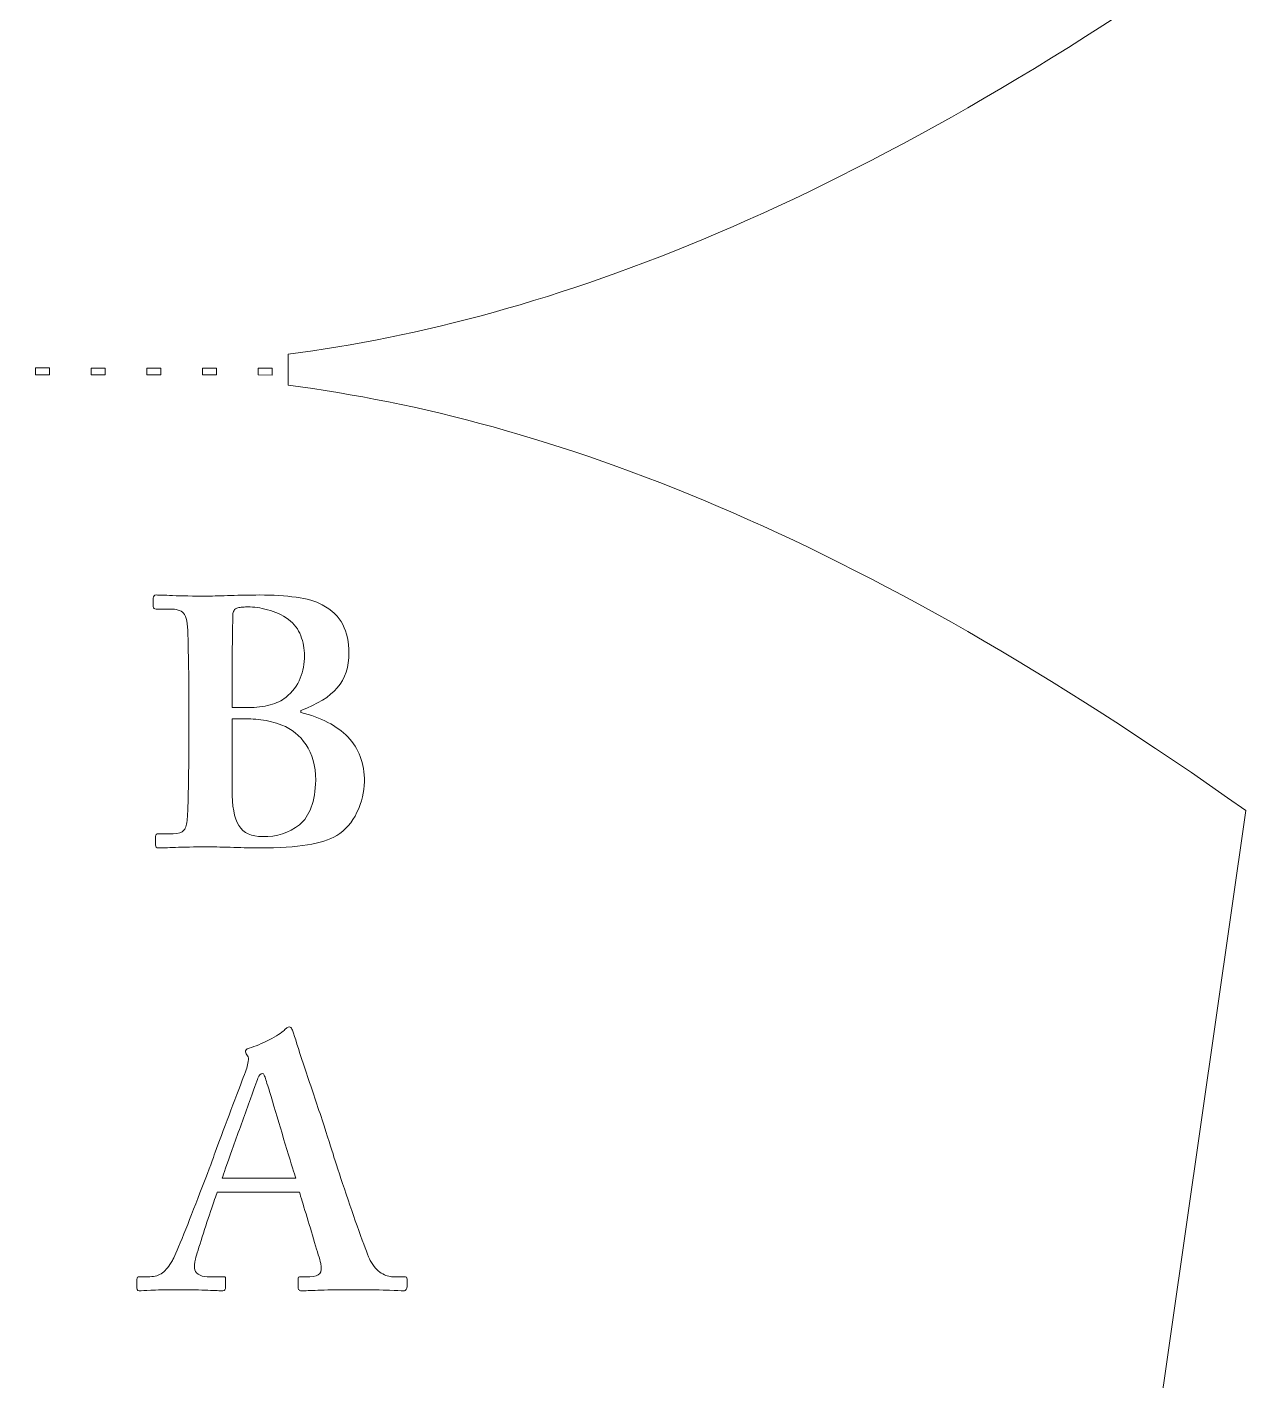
# Model space of a CAD drawing. Header units: centimetres. Extents: x -26.8 to 26.4, y -13.7 to 13.8.
# Drawn here: x 19.219 to 22.861, y -2.828 to 1.216 of the extents above; entities that cross this region are included whole.
import ezdxf

# ---------------------------------------------------------------- set-up
doc = ezdxf.new("R2010")
doc.units = ezdxf.units.CM
doc.header["$MEASUREMENT"] = 0
doc.layers.add('Layer 1', color=7, linetype='Continuous')

msp = doc.modelspace()

# ---------------------------------------------------------------- linework, layer by layer
at = {"layer": 'Layer 1', "color": 143, "lineweight": 20}
for points, knots in [([(15.42758, 13.68892), (15.42758, 13.68892), (15.29529, 13.29618), (15.29529, 13.29618), (15.29529, 13.29618), (15.40948, 13.09513), (15.47388, 12.87178), (15.47388, 12.63555), (15.47388, 12.63555), (15.47388, 11.76615), (14.61106, 11.06128), (13.54821, 11.06128), (13.54821, 11.06128), (13.31576, 11.06128), (13.09304, 11.09454), (12.88675, 11.15636), (12.88675, 11.15636), (12.14917, 9.17911), (13.12709, 7.3144), (13.51183, 5.27103), (13.51183, 5.27103), (13.51183, 5.27103), (13.6929, 4.13415), (13.6929, 4.13415), (13.6929, 4.13415), (13.6929, 4.13415), (12.23356, 4.31688), (12.23356, 4.31688), (12.23356, 4.31688), (12.23356, 4.31688), (11.8309, 1.50982), (11.8309, 1.50982), (11.8309, 1.50982), (13.01569, 0.66949), (13.93187, 0.33261), (14.72065, 0.23486), (14.72065, 0.23486), (14.72065, 0.23486), (14.72065, 0.15052), (14.72065, 0.15052), (14.72065, 0.15052), (13.93188, 0.05277), (13.01569, -0.28411), (11.8309, -1.12444), (11.8309, -1.12444), (11.8309, -1.12444), (12.23356, -3.93068), (12.23356, -3.93068), (12.23356, -3.93068), (12.23356, -3.93068), (13.6929, -3.74878), (13.6929, -3.74878), (13.6929, -3.74878), (13.6929, -3.74878), (13.51183, -4.88483), (13.51183, -4.88483), (13.51183, -4.88483), (13.1271, -6.9282), (12.14917, -8.79373), (12.88675, -10.77098), (12.88675, -10.77098), (13.09304, -10.70915), (13.31576, -10.67507), (13.54821, -10.67507), (13.54821, -10.67507), (14.61106, -10.67508), (15.47388, -11.38077), (15.47388, -12.25017), (15.47388, -12.25017), (15.47388, -12.4864), (15.40947, -12.70975), (15.29529, -12.9108), (15.29529, -12.9108), (15.29529, -12.9108), (15.42758, -13.30354), (15.42758, -13.30354), (15.42758, -13.30354), (15.42758, -13.30354), (16.24944, -13.30354), (16.24944, -13.30354), (16.24944, -13.30354), (16.24944, -13.30354), (18.44217, -13.30354), (18.44217, -13.30354), (18.44217, -13.30354), (18.44217, -13.30354), (19.26403, -13.30354), (19.26403, -13.30354), (19.26403, -13.30354), (19.26403, -13.30354), (19.39715, -12.9108), (19.39715, -12.9108), (19.39715, -12.9108), (19.28297, -12.70975), (19.21856, -12.4864), (19.21856, -12.25017), (19.21856, -12.25017), (19.21856, -11.38077), (20.08056, -10.67508), (21.1434, -10.67507), (21.1434, -10.67507), (21.37585, -10.67507), (21.59857, -10.70915), (21.80486, -10.77098), (21.80486, -10.77098), (22.73857, -9.59058), (21.40258, -6.85652), (21.17978, -4.88483), (21.17978, -4.88483), (21.17978, -4.88483), (20.99871, -3.74878), (20.99871, -3.74878), (20.99871, -3.74878), (20.99871, -3.74878), (22.45805, -3.93068), (22.45805, -3.93068), (22.45805, -3.93068), (22.45805, -3.93068), (22.86072, -1.12444), (22.86072, -1.12444), (22.86072, -1.12444), (21.68967, -0.29386), (20.78164, 0.04427), (19.99908, 0.14639), (19.99908, 0.14639), (19.99908, 0.14639), (19.99908, 0.23899), (19.99908, 0.23899), (19.99908, 0.23899), (20.78164, 0.34111), (21.68967, 0.67923), (22.86072, 1.50982), (22.86072, 1.50982), (22.86072, 1.50982), (22.45805, 4.31688), (22.45805, 4.31688), (22.45805, 4.31688), (22.45805, 4.31688), (20.99871, 4.13415), (20.99871, 4.13415), (20.99871, 4.13415), (20.99871, 4.13415), (21.17978, 5.27103), (21.17978, 5.27103), (21.17978, 5.27103), (21.40258, 7.24272), (22.73857, 9.97595), (21.80486, 11.15636), (21.80486, 11.15636), (21.59857, 11.09453), (21.37585, 11.06128), (21.1434, 11.06128), (21.1434, 11.06128), (20.08055, 11.06128), (19.21856, 11.76615), (19.21856, 12.63555), (19.21856, 12.63555), (19.21856, 12.87178), (19.28297, 13.09513), (19.39715, 13.29618), (19.39715, 13.29618), (19.39715, 13.29618), (19.26403, 13.68892), (19.26403, 13.68892), (19.26403, 13.68892), (19.26403, 13.68892), (18.44217, 13.68892), (18.44217, 13.68892), (18.44217, 13.68892), (18.44217, 13.68892), (16.24944, 13.68892), (16.24944, 13.68892), (16.24944, 13.68892), (16.24944, 13.68892), (15.42758, 13.68892), (15.42758, 13.68892)], [0, 0, 0, 0, 0.0222222, 0.0222222, 0.0222222, 0.0222222, 0.0444444, 0.0444444, 0.0444444, 0.0444444, 0.0666667, 0.0666667, 0.0666667, 0.0666667, 0.0888889, 0.0888889, 0.0888889, 0.0888889, 0.1111111, 0.1111111, 0.1111111, 0.1111111, 0.1333333, 0.1333333, 0.1333333, 0.1333333, 0.1555556, 0.1555556, 0.1555556, 0.1555556, 0.1777778, 0.1777778, 0.1777778, 0.1777778, 0.2, 0.2, 0.2, 0.2, 0.2222222, 0.2222222, 0.2222222, 0.2222222, 0.2444444, 0.2444444, 0.2444444, 0.2444444, 0.2666667, 0.2666667, 0.2666667, 0.2666667, 0.2888889, 0.2888889, 0.2888889, 0.2888889, 0.3111111, 0.3111111, 0.3111111, 0.3111111, 0.3333333, 0.3333333, 0.3333333, 0.3333333, 0.3555556, 0.3555556, 0.3555556, 0.3555556, 0.3777778, 0.3777778, 0.3777778, 0.3777778, 0.4, 0.4, 0.4, 0.4, 0.4222222, 0.4222222, 0.4222222, 0.4222222, 0.4444444, 0.4444444, 0.4444444, 0.4444444, 0.4666667, 0.4666667, 0.4666667, 0.4666667, 0.4888889, 0.4888889, 0.4888889, 0.4888889, 0.5111111, 0.5111111, 0.5111111, 0.5111111, 0.5333333, 0.5333333, 0.5333333, 0.5333333, 0.5555556, 0.5555556, 0.5555556, 0.5555556, 0.5777778, 0.5777778, 0.5777778, 0.5777778, 0.6, 0.6, 0.6, 0.6, 0.6222222, 0.6222222, 0.6222222, 0.6222222, 0.6444444, 0.6444444, 0.6444444, 0.6444444, 0.6666667, 0.6666667, 0.6666667, 0.6666667, 0.6888889, 0.6888889, 0.6888889, 0.6888889, 0.7111111, 0.7111111, 0.7111111, 0.7111111, 0.7333333, 0.7333333, 0.7333333, 0.7333333, 0.7555556, 0.7555556, 0.7555556, 0.7555556, 0.7777778, 0.7777778, 0.7777778, 0.7777778, 0.8, 0.8, 0.8, 0.8, 0.8222222, 0.8222222, 0.8222222, 0.8222222, 0.8444444, 0.8444444, 0.8444444, 0.8444444, 0.8666667, 0.8666667, 0.8666667, 0.8666667, 0.8888889, 0.8888889, 0.8888889, 0.8888889, 0.9111111, 0.9111111, 0.9111111, 0.9111111, 0.9333333, 0.9333333, 0.9333333, 0.9333333, 0.9555556, 0.9555556, 0.9555556, 0.9555556, 1, 1, 1, 1]), ([(19.24502, 0.19849), (19.24502, 0.19849), (19.28636, 0.19849), (19.28636, 0.19849), (19.28636, 0.19849), (19.28636, 0.19849), (19.28636, 0.17782), (19.28636, 0.17782), (19.28636, 0.17782), (19.28636, 0.17782), (19.24502, 0.17782), (19.24502, 0.17782), (19.24502, 0.17782), (19.24502, 0.17782), (19.24502, 0.19849), (19.24502, 0.19849)], [0, 0, 0, 0, 0.2, 0.2, 0.2, 0.2, 0.4, 0.4, 0.4, 0.4, 0.6, 0.6, 0.6, 0.6, 1, 1, 1, 1]), ([(19.41121, 0.19766), (19.41121, 0.19766), (19.45255, 0.19766), (19.45255, 0.19766), (19.45255, 0.19766), (19.45255, 0.19766), (19.45255, 0.17699), (19.45255, 0.17699), (19.45255, 0.17699), (19.45255, 0.17699), (19.41121, 0.17699), (19.41121, 0.17699), (19.41121, 0.17699), (19.41121, 0.17699), (19.41121, 0.19766), (19.41121, 0.19766)], [0, 0, 0, 0, 0.2, 0.2, 0.2, 0.2, 0.4, 0.4, 0.4, 0.4, 0.6, 0.6, 0.6, 0.6, 1, 1, 1, 1]), ([(19.5774, 0.19766), (19.5774, 0.19766), (19.61874, 0.19766), (19.61874, 0.19766), (19.61874, 0.19766), (19.61874, 0.19766), (19.61874, 0.17699), (19.61874, 0.17699), (19.61874, 0.17699), (19.61874, 0.17699), (19.5774, 0.17699), (19.5774, 0.17699), (19.5774, 0.17699), (19.5774, 0.17699), (19.5774, 0.19766), (19.5774, 0.19766)], [0, 0, 0, 0, 0.2, 0.2, 0.2, 0.2, 0.4, 0.4, 0.4, 0.4, 0.6, 0.6, 0.6, 0.6, 1, 1, 1, 1]), ([(19.74359, 0.19766), (19.74359, 0.19766), (19.78493, 0.19766), (19.78493, 0.19766), (19.78493, 0.19766), (19.78493, 0.19766), (19.78493, 0.17699), (19.78493, 0.17699), (19.78493, 0.17699), (19.78493, 0.17699), (19.74359, 0.17699), (19.74359, 0.17699), (19.74359, 0.17699), (19.74359, 0.17699), (19.74359, 0.19766), (19.74359, 0.19766)], [0, 0, 0, 0, 0.2, 0.2, 0.2, 0.2, 0.4, 0.4, 0.4, 0.4, 0.6, 0.6, 0.6, 0.6, 1, 1, 1, 1]), ([(19.90978, 0.19766), (19.90978, 0.19766), (19.95112, 0.19683), (19.95112, 0.19683), (19.95112, 0.19683), (19.95112, 0.19683), (19.95112, 0.17616), (19.95112, 0.17616), (19.95112, 0.17616), (19.95112, 0.17616), (19.90978, 0.17699), (19.90978, 0.17699), (19.90978, 0.17699), (19.90978, 0.17699), (19.90978, 0.19766), (19.90978, 0.19766)], [0, 0, 0, 0, 0.2, 0.2, 0.2, 0.2, 0.4, 0.4, 0.4, 0.4, 0.6, 0.6, 0.6, 0.6, 1, 1, 1, 1]), ([(19.60551, -0.48033), (19.61287, -0.48054), (19.62867, -0.48086), (19.65429, -0.48198), (19.65429, -0.48198), (19.67991, -0.4831), (19.71489, -0.48396), (19.7593, -0.48363), (19.7593, -0.48363), (19.77698, -0.4835), (19.79993, -0.4829), (19.82793, -0.48198), (19.82793, -0.48198), (19.85593, -0.48105), (19.8846, -0.48046), (19.91392, -0.48033), (19.91392, -0.48033), (19.95449, -0.4802), (19.99096, -0.48258), (20.02306, -0.48694), (20.02306, -0.48694), (20.05516, -0.49131), (20.08138, -0.49881), (20.10078, -0.50926), (20.10078, -0.50926), (20.13006, -0.52518), (20.15044, -0.54467), (20.16279, -0.56879), (20.16279, -0.56879), (20.17514, -0.59291), (20.18133, -0.62133), (20.18098, -0.65313), (20.18098, -0.65313), (20.18124, -0.69504), (20.16958, -0.72982), (20.14625, -0.75731), (20.14625, -0.75731), (20.12292, -0.7848), (20.08663, -0.80701), (20.03711, -0.82511), (20.03711, -0.82511), (20.03711, -0.82511), (20.03711, -0.8309), (20.03711, -0.8309), (20.03711, -0.8309), (20.09783, -0.84642), (20.14473, -0.87097), (20.17767, -0.90449), (20.17767, -0.90449), (20.21061, -0.938), (20.22688, -0.9827), (20.22728, -1.03844), (20.22728, -1.03844), (20.22702, -1.06843), (20.21951, -1.09835), (20.20496, -1.12939), (20.20496, -1.12939), (20.19041, -1.16043), (20.17027, -1.18367), (20.1446, -1.19884), (20.1446, -1.19884), (20.12295, -1.2115), (20.09369, -1.22091), (20.05696, -1.22695), (20.05696, -1.22695), (20.02023, -1.23299), (19.97261, -1.23609), (19.91392, -1.23605), (19.91392, -1.23605), (19.89161, -1.23592), (19.86622, -1.23532), (19.83702, -1.2344), (19.83702, -1.2344), (19.80783, -1.23347), (19.78162, -1.23288), (19.7593, -1.23275), (19.7593, -1.23275), (19.71836, -1.23288), (19.68644, -1.23348), (19.66256, -1.2344), (19.66256, -1.2344), (19.63868, -1.23533), (19.62125, -1.23592), (19.61047, -1.23605), (19.61047, -1.23605), (19.6083, -1.23603), (19.60688, -1.23505), (19.60551, -1.23357), (19.60551, -1.23357), (19.60413, -1.23209), (19.60308, -1.23045), (19.60302, -1.22778), (19.60302, -1.22778), (19.60302, -1.22778), (19.60302, -1.20132), (19.60302, -1.20132), (19.60302, -1.20132), (19.60302, -1.1987), (19.60413, -1.1967), (19.60551, -1.19553), (19.60551, -1.19553), (19.60689, -1.19436), (19.60831, -1.19386), (19.61047, -1.19388), (19.61047, -1.19388), (19.61047, -1.19388), (19.65595, -1.19388), (19.65595, -1.19388), (19.65595, -1.19388), (19.6714, -1.19404), (19.6824, -1.19025), (19.68819, -1.18313), (19.68819, -1.18313), (19.69399, -1.17601), (19.69694, -1.16465), (19.69811, -1.1484), (19.69811, -1.1484), (19.69882, -1.1389), (19.69996, -1.11923), (19.7006, -1.09052), (19.7006, -1.09052), (19.70124, -1.06182), (19.70184, -1.03013), (19.70224, -0.99461), (19.70224, -0.99461), (19.70264, -0.95908), (19.70223, -0.92618), (19.70224, -0.89622), (19.70224, -0.89622), (19.70224, -0.89622), (19.70224, -0.77137), (19.70224, -0.77137), (19.70224, -0.77137), (19.70222, -0.75742), (19.70261, -0.73687), (19.70224, -0.71019), (19.70224, -0.71019), (19.70187, -0.6835), (19.70108, -0.65775), (19.7006, -0.6333), (19.7006, -0.6333), (19.7001, -0.60885), (19.70015, -0.59342), (19.69978, -0.58617), (19.69978, -0.58617), (19.69838, -0.55667), (19.69271, -0.53861), (19.68324, -0.5316), (19.68324, -0.5316), (19.67378, -0.52459), (19.65933, -0.52131), (19.63942, -0.5225), (19.63942, -0.5225), (19.63942, -0.5225), (19.60552, -0.5225), (19.60552, -0.5225), (19.60552, -0.5225), (19.60239, -0.52255), (19.60019, -0.52212), (19.59891, -0.52085), (19.59891, -0.52085), (19.59764, -0.51957), (19.5964, -0.51737), (19.59642, -0.51424), (19.59642, -0.51424), (19.59642, -0.51424), (19.59642, -0.48944), (19.59642, -0.48944), (19.59642, -0.48944), (19.59642, -0.48627), (19.59761, -0.48441), (19.59891, -0.48283), (19.59891, -0.48283), (19.60018, -0.48124), (19.6024, -0.48035), (19.60552, -0.48035), (19.60552, -0.48035), (19.60552, -0.48035), (19.60551, -0.48033), (19.60551, -0.48033)], [0, 0, 0, 0, 0.0217391, 0.0217391, 0.0217391, 0.0217391, 0.0434783, 0.0434783, 0.0434783, 0.0434783, 0.0652174, 0.0652174, 0.0652174, 0.0652174, 0.0869565, 0.0869565, 0.0869565, 0.0869565, 0.1086957, 0.1086957, 0.1086957, 0.1086957, 0.1304348, 0.1304348, 0.1304348, 0.1304348, 0.1521739, 0.1521739, 0.1521739, 0.1521739, 0.173913, 0.173913, 0.173913, 0.173913, 0.1956522, 0.1956522, 0.1956522, 0.1956522, 0.2173913, 0.2173913, 0.2173913, 0.2173913, 0.2391304, 0.2391304, 0.2391304, 0.2391304, 0.2608696, 0.2608696, 0.2608696, 0.2608696, 0.2826087, 0.2826087, 0.2826087, 0.2826087, 0.3043478, 0.3043478, 0.3043478, 0.3043478, 0.326087, 0.326087, 0.326087, 0.326087, 0.3478261, 0.3478261, 0.3478261, 0.3478261, 0.3695652, 0.3695652, 0.3695652, 0.3695652, 0.3913043, 0.3913043, 0.3913043, 0.3913043, 0.4130435, 0.4130435, 0.4130435, 0.4130435, 0.4347826, 0.4347826, 0.4347826, 0.4347826, 0.4565217, 0.4565217, 0.4565217, 0.4565217, 0.4782609, 0.4782609, 0.4782609, 0.4782609, 0.5, 0.5, 0.5, 0.5, 0.5217391, 0.5217391, 0.5217391, 0.5217391, 0.5434783, 0.5434783, 0.5434783, 0.5434783, 0.5652174, 0.5652174, 0.5652174, 0.5652174, 0.5869565, 0.5869565, 0.5869565, 0.5869565, 0.6086957, 0.6086957, 0.6086957, 0.6086957, 0.6304348, 0.6304348, 0.6304348, 0.6304348, 0.6521739, 0.6521739, 0.6521739, 0.6521739, 0.673913, 0.673913, 0.673913, 0.673913, 0.6956522, 0.6956522, 0.6956522, 0.6956522, 0.7173913, 0.7173913, 0.7173913, 0.7173913, 0.7391304, 0.7391304, 0.7391304, 0.7391304, 0.7608696, 0.7608696, 0.7608696, 0.7608696, 0.7826087, 0.7826087, 0.7826087, 0.7826087, 0.8043478, 0.8043478, 0.8043478, 0.8043478, 0.826087, 0.826087, 0.826087, 0.826087, 0.8478261, 0.8478261, 0.8478261, 0.8478261, 0.8695652, 0.8695652, 0.8695652, 0.8695652, 0.8913043, 0.8913043, 0.8913043, 0.8913043, 0.9130435, 0.9130435, 0.9130435, 0.9130435, 0.9347826, 0.9347826, 0.9347826, 0.9347826, 0.9565217, 0.9565217, 0.9565217, 0.9565217, 1, 1, 1, 1]), ([(19.88002, -0.51589), (19.8746, -0.51584), (19.86917, -0.5165), (19.86348, -0.51672), (19.86348, -0.51672), (19.85779, -0.51693), (19.85297, -0.51736), (19.8486, -0.51837), (19.8486, -0.51837), (19.84531, -0.51947), (19.84213, -0.5212), (19.83951, -0.52416), (19.83951, -0.52416), (19.83689, -0.52712), (19.83519, -0.53146), (19.83455, -0.53574), (19.83455, -0.53574), (19.83394, -0.54732), (19.83362, -0.57143), (19.83291, -0.60933), (19.83291, -0.60933), (19.83217, -0.64723), (19.83214, -0.68904), (19.83209, -0.73501), (19.83209, -0.73501), (19.83209, -0.73501), (19.83209, -0.81604), (19.83209, -0.81604), (19.83209, -0.81604), (19.84047, -0.81655), (19.84822, -0.81676), (19.85607, -0.81687), (19.85607, -0.81687), (19.86392, -0.81698), (19.87167, -0.81689), (19.88005, -0.81687), (19.88005, -0.81687), (19.90364, -0.81679), (19.92575, -0.81398), (19.94537, -0.8086), (19.94537, -0.8086), (19.96499, -0.80322), (19.98055, -0.79589), (19.9925, -0.78628), (19.9925, -0.78628), (20.01239, -0.7701), (20.02698, -0.75097), (20.03549, -0.72923), (20.03549, -0.72923), (20.044, -0.70749), (20.04811, -0.68502), (20.04789, -0.66143), (20.04789, -0.66143), (20.04815, -0.64093), (20.04437, -0.62108), (20.03714, -0.6019), (20.03714, -0.6019), (20.02991, -0.58272), (20.01752, -0.56621), (20.00076, -0.55312), (20.00076, -0.55312), (19.98105, -0.53954), (19.96001, -0.52983), (19.93792, -0.52418), (19.93792, -0.52418), (19.91583, -0.51854), (19.89658, -0.51574), (19.88004, -0.51591), (19.88004, -0.51591), (19.88004, -0.51591), (19.88002, -0.51589), (19.88002, -0.51589)], [0, 0, 0, 0, 0.0526316, 0.0526316, 0.0526316, 0.0526316, 0.1052632, 0.1052632, 0.1052632, 0.1052632, 0.1578947, 0.1578947, 0.1578947, 0.1578947, 0.2105263, 0.2105263, 0.2105263, 0.2105263, 0.2631579, 0.2631579, 0.2631579, 0.2631579, 0.3157895, 0.3157895, 0.3157895, 0.3157895, 0.3684211, 0.3684211, 0.3684211, 0.3684211, 0.4210526, 0.4210526, 0.4210526, 0.4210526, 0.4736842, 0.4736842, 0.4736842, 0.4736842, 0.5263158, 0.5263158, 0.5263158, 0.5263158, 0.5789474, 0.5789474, 0.5789474, 0.5789474, 0.6315789, 0.6315789, 0.6315789, 0.6315789, 0.6842105, 0.6842105, 0.6842105, 0.6842105, 0.7368421, 0.7368421, 0.7368421, 0.7368421, 0.7894737, 0.7894737, 0.7894737, 0.7894737, 0.8421053, 0.8421053, 0.8421053, 0.8421053, 0.8947368, 0.8947368, 0.8947368, 0.8947368, 1, 1, 1, 1]), ([(19.83206, -0.84992), (19.83206, -0.84992), (19.83206, -0.91524), (19.83206, -0.91524), (19.83206, -0.91524), (19.83206, -0.91524), (19.83206, -1.06159), (19.83206, -1.06159), (19.83206, -1.06159), (19.83161, -1.11098), (19.83806, -1.14668), (19.8519, -1.16908), (19.8519, -1.16908), (19.86575, -1.19148), (19.88958, -1.20251), (19.92301, -1.20215), (19.92301, -1.20215), (19.96574, -1.20321), (20.00215, -1.19147), (20.03298, -1.1666), (20.03298, -1.1666), (20.0638, -1.14173), (20.0803, -1.09698), (20.08176, -1.03348), (20.08176, -1.03348), (20.08123, -0.99009), (20.07134, -0.95516), (20.05282, -0.92765), (20.05282, -0.92765), (20.0343, -0.90013), (20.01022, -0.88059), (19.98006, -0.86895), (19.98006, -0.86895), (19.95969, -0.86075), (19.93895, -0.85562), (19.91805, -0.85324), (19.91805, -0.85324), (19.89715, -0.85086), (19.8776, -0.84967), (19.85935, -0.84993), (19.85935, -0.84993), (19.85935, -0.84993), (19.83206, -0.84993), (19.83206, -0.84993), (19.83206, -0.84993), (19.83206, -0.84993), (19.83206, -0.84992), (19.83206, -0.84992)], [0, 0, 0, 0, 0.0769231, 0.0769231, 0.0769231, 0.0769231, 0.1538462, 0.1538462, 0.1538462, 0.1538462, 0.2307692, 0.2307692, 0.2307692, 0.2307692, 0.3076923, 0.3076923, 0.3076923, 0.3076923, 0.3846154, 0.3846154, 0.3846154, 0.3846154, 0.4615385, 0.4615385, 0.4615385, 0.4615385, 0.5384615, 0.5384615, 0.5384615, 0.5384615, 0.6153846, 0.6153846, 0.6153846, 0.6153846, 0.6923077, 0.6923077, 0.6923077, 0.6923077, 0.7692308, 0.7692308, 0.7692308, 0.7692308, 0.8461538, 0.8461538, 0.8461538, 0.8461538, 1, 1, 1, 1]), ([(20.00321, -1.77018), (20.00639, -1.77058), (20.00853, -1.77326), (20.01065, -1.77762), (20.01065, -1.77762), (20.01277, -1.78199), (20.01455, -1.78562), (20.01561, -1.7892), (20.01561, -1.7892), (20.02274, -1.81318), (20.03462, -1.85054), (20.05116, -1.89999), (20.05116, -1.89999), (20.0677, -1.94944), (20.08423, -1.9983), (20.10077, -2.04799), (20.10077, -2.04799), (20.11731, -2.09768), (20.12919, -2.13493), (20.13632, -2.15961), (20.13632, -2.15961), (20.14537, -2.18887), (20.15777, -2.22621), (20.1727, -2.2704), (20.1727, -2.2704), (20.18763, -2.31459), (20.20194, -2.3554), (20.21569, -2.3936), (20.21569, -2.3936), (20.22945, -2.4318), (20.2391, -2.45675), (20.24463, -2.46801), (20.24463, -2.46801), (20.25446, -2.48578), (20.26549, -2.49859), (20.2777, -2.50604), (20.2777, -2.50604), (20.28991, -2.51349), (20.30153, -2.51701), (20.31243, -2.51679), (20.31243, -2.51679), (20.31243, -2.51679), (20.34633, -2.51679), (20.34633, -2.51679), (20.34633, -2.51679), (20.34946, -2.51677), (20.35167, -2.51727), (20.35294, -2.51844), (20.35294, -2.51844), (20.35421, -2.51961), (20.35463, -2.5216), (20.35458, -2.52423), (20.35458, -2.52423), (20.35458, -2.52423), (20.35458, -2.54655), (20.35458, -2.54655), (20.35458, -2.54655), (20.35458, -2.54986), (20.3536, -2.5523), (20.35209, -2.55482), (20.35209, -2.55482), (20.35058, -2.55733), (20.34797, -2.55882), (20.34382, -2.55895), (20.34382, -2.55895), (20.33623, -2.55882), (20.32194, -2.55822), (20.30165, -2.5573), (20.30165, -2.5573), (20.28137, -2.55637), (20.24381, -2.55578), (20.18755, -2.55565), (20.18755, -2.55565), (20.14394, -2.55578), (20.11051, -2.55638), (20.08833, -2.5573), (20.08833, -2.5573), (20.06615, -2.55823), (20.04952, -2.55882), (20.03872, -2.55895), (20.03872, -2.55895), (20.03457, -2.55882), (20.03195, -2.55733), (20.03045, -2.55482), (20.03045, -2.55482), (20.02894, -2.55231), (20.0287, -2.54986), (20.02881, -2.54655), (20.02881, -2.54655), (20.02881, -2.54655), (20.02881, -2.52505), (20.02881, -2.52505), (20.02881, -2.52505), (20.02881, -2.52192), (20.02918, -2.51971), (20.03045, -2.51844), (20.03045, -2.51844), (20.03172, -2.51716), (20.03393, -2.51674), (20.03706, -2.51679), (20.03706, -2.51679), (20.03706, -2.51679), (20.06434, -2.51679), (20.06434, -2.51679), (20.06434, -2.51679), (20.07902, -2.51695), (20.08921, -2.51376), (20.09411, -2.50769), (20.09411, -2.50769), (20.099, -2.50163), (20.0999, -2.49123), (20.0966, -2.4771), (20.0966, -2.4771), (20.09339, -2.4632), (20.0868, -2.44262), (20.07841, -2.41426), (20.07841, -2.41426), (20.07002, -2.3859), (20.06164, -2.35757), (20.05278, -2.3291), (20.05278, -2.3291), (20.04392, -2.30062), (20.03756, -2.27886), (20.03294, -2.26461), (20.03294, -2.26461), (20.03294, -2.26461), (19.78737, -2.26461), (19.78737, -2.26461), (19.78737, -2.26461), (19.78399, -2.27427), (19.77721, -2.29303), (19.76753, -2.32166), (19.76753, -2.32166), (19.75784, -2.35029), (19.74875, -2.37938), (19.73942, -2.40848), (19.73942, -2.40848), (19.73008, -2.43758), (19.72355, -2.45777), (19.72123, -2.46884), (19.72123, -2.46884), (19.72022, -2.47314), (19.7198, -2.47734), (19.71959, -2.48124), (19.71959, -2.48124), (19.71933, -2.48514), (19.71959, -2.48845), (19.71959, -2.49116), (19.71959, -2.49116), (19.71985, -2.49824), (19.7232, -2.50452), (19.73034, -2.50935), (19.73034, -2.50935), (19.73748, -2.51418), (19.74678, -2.51659), (19.75762, -2.51679), (19.75762, -2.51679), (19.75762, -2.51679), (19.80227, -2.51679), (19.80227, -2.51679), (19.80227, -2.51679), (19.80642, -2.51681), (19.80904, -2.51666), (19.81054, -2.51762), (19.81054, -2.51762), (19.81205, -2.51857), (19.81229, -2.52014), (19.81218, -2.52175), (19.81218, -2.52175), (19.81218, -2.52175), (19.81218, -2.54821), (19.81218, -2.54821), (19.81218, -2.54821), (19.81218, -2.55143), (19.81181, -2.55376), (19.81054, -2.55565), (19.81054, -2.55565), (19.80927, -2.55755), (19.80706, -2.55891), (19.80393, -2.55896), (19.80393, -2.55896), (19.79652, -2.55883), (19.78151, -2.55823), (19.75928, -2.55731), (19.75928, -2.55731), (19.73705, -2.55638), (19.70785, -2.55579), (19.67081, -2.55566), (19.67081, -2.55566), (19.63262, -2.55579), (19.60545, -2.55639), (19.58895, -2.55731), (19.58895, -2.55731), (19.57246, -2.55824), (19.56066, -2.55883), (19.55422, -2.55896), (19.55422, -2.55896), (19.55118, -2.55885), (19.5491, -2.55745), (19.54843, -2.55483), (19.54843, -2.55483), (19.54777, -2.55221), (19.54748, -2.54872), (19.54761, -2.54491), (19.54761, -2.54491), (19.54761, -2.54491), (19.54761, -2.52507), (19.54761, -2.52507), (19.54761, -2.52507), (19.54761, -2.52194), (19.54822, -2.51973), (19.54925, -2.51846), (19.54925, -2.51846), (19.55031, -2.51718), (19.55209, -2.51676), (19.55421, -2.51681), (19.55421, -2.51681), (19.55421, -2.51681), (19.58645, -2.51681), (19.58645, -2.51681), (19.58645, -2.51681), (19.60105, -2.51686), (19.61303, -2.51297), (19.62366, -2.50523), (19.62366, -2.50523), (19.63429, -2.49749), (19.64412, -2.48519), (19.65343, -2.46885), (19.65343, -2.46885), (19.65764, -2.46081), (19.66766, -2.43873), (19.68237, -2.4027), (19.68237, -2.4027), (19.69708, -2.36668), (19.71244, -2.32659), (19.7295, -2.28281), (19.7295, -2.28281), (19.74656, -2.23903), (19.76123, -2.20168), (19.77249, -2.17036), (19.77249, -2.17036), (19.77591, -2.16078), (19.78464, -2.13566), (19.79977, -2.09512), (19.79977, -2.09512), (19.8149, -2.05458), (19.83058, -2.014), (19.84607, -1.97275), (19.84607, -1.97275), (19.86156, -1.9315), (19.87136, -1.90507), (19.87584, -1.89337), (19.87584, -1.89337), (19.87724, -1.88764), (19.87856, -1.88085), (19.87998, -1.87353), (19.87998, -1.87353), (19.88138, -1.86621), (19.88114, -1.86061), (19.87834, -1.85699), (19.87834, -1.85699), (19.8767, -1.85527), (19.87546, -1.85372), (19.8742, -1.8512), (19.8742, -1.8512), (19.87293, -1.84869), (19.87179, -1.84631), (19.87171, -1.84459), (19.87171, -1.84459), (19.87171, -1.84243), (19.87269, -1.8407), (19.8742, -1.8388), (19.8742, -1.8388), (19.87571, -1.83691), (19.87832, -1.83494), (19.88247, -1.83384), (19.88247, -1.83384), (19.90086, -1.82873), (19.921, -1.8205), (19.94283, -1.80904), (19.94283, -1.80904), (19.96466, -1.79758), (19.97967, -1.78816), (19.98748, -1.78093), (19.98748, -1.78093), (19.99059, -1.77771), (19.9933, -1.77539), (19.99575, -1.77349), (19.99575, -1.77349), (19.99818, -1.7716), (20.00061, -1.77023), (20.00319, -1.77018), (20.00319, -1.77018), (20.00319, -1.77018), (20.00321, -1.77018), (20.00321, -1.77018)], [0, 0, 0, 0, 0.0133333, 0.0133333, 0.0133333, 0.0133333, 0.0266667, 0.0266667, 0.0266667, 0.0266667, 0.04, 0.04, 0.04, 0.04, 0.0533333, 0.0533333, 0.0533333, 0.0533333, 0.0666667, 0.0666667, 0.0666667, 0.0666667, 0.08, 0.08, 0.08, 0.08, 0.0933333, 0.0933333, 0.0933333, 0.0933333, 0.1066667, 0.1066667, 0.1066667, 0.1066667, 0.12, 0.12, 0.12, 0.12, 0.1333333, 0.1333333, 0.1333333, 0.1333333, 0.1466667, 0.1466667, 0.1466667, 0.1466667, 0.16, 0.16, 0.16, 0.16, 0.1733333, 0.1733333, 0.1733333, 0.1733333, 0.1866667, 0.1866667, 0.1866667, 0.1866667, 0.2, 0.2, 0.2, 0.2, 0.2133333, 0.2133333, 0.2133333, 0.2133333, 0.2266667, 0.2266667, 0.2266667, 0.2266667, 0.24, 0.24, 0.24, 0.24, 0.2533333, 0.2533333, 0.2533333, 0.2533333, 0.2666667, 0.2666667, 0.2666667, 0.2666667, 0.28, 0.28, 0.28, 0.28, 0.2933333, 0.2933333, 0.2933333, 0.2933333, 0.3066667, 0.3066667, 0.3066667, 0.3066667, 0.32, 0.32, 0.32, 0.32, 0.3333333, 0.3333333, 0.3333333, 0.3333333, 0.3466667, 0.3466667, 0.3466667, 0.3466667, 0.36, 0.36, 0.36, 0.36, 0.3733333, 0.3733333, 0.3733333, 0.3733333, 0.3866667, 0.3866667, 0.3866667, 0.3866667, 0.4, 0.4, 0.4, 0.4, 0.4133333, 0.4133333, 0.4133333, 0.4133333, 0.4266667, 0.4266667, 0.4266667, 0.4266667, 0.44, 0.44, 0.44, 0.44, 0.4533333, 0.4533333, 0.4533333, 0.4533333, 0.4666667, 0.4666667, 0.4666667, 0.4666667, 0.48, 0.48, 0.48, 0.48, 0.4933333, 0.4933333, 0.4933333, 0.4933333, 0.5066667, 0.5066667, 0.5066667, 0.5066667, 0.52, 0.52, 0.52, 0.52, 0.5333333, 0.5333333, 0.5333333, 0.5333333, 0.5466667, 0.5466667, 0.5466667, 0.5466667, 0.56, 0.56, 0.56, 0.56, 0.5733333, 0.5733333, 0.5733333, 0.5733333, 0.5866667, 0.5866667, 0.5866667, 0.5866667, 0.6, 0.6, 0.6, 0.6, 0.6133333, 0.6133333, 0.6133333, 0.6133333, 0.6266667, 0.6266667, 0.6266667, 0.6266667, 0.64, 0.64, 0.64, 0.64, 0.6533333, 0.6533333, 0.6533333, 0.6533333, 0.6666667, 0.6666667, 0.6666667, 0.6666667, 0.68, 0.68, 0.68, 0.68, 0.6933333, 0.6933333, 0.6933333, 0.6933333, 0.7066667, 0.7066667, 0.7066667, 0.7066667, 0.72, 0.72, 0.72, 0.72, 0.7333333, 0.7333333, 0.7333333, 0.7333333, 0.7466667, 0.7466667, 0.7466667, 0.7466667, 0.76, 0.76, 0.76, 0.76, 0.7733333, 0.7733333, 0.7733333, 0.7733333, 0.7866667, 0.7866667, 0.7866667, 0.7866667, 0.8, 0.8, 0.8, 0.8, 0.8133333, 0.8133333, 0.8133333, 0.8133333, 0.8266667, 0.8266667, 0.8266667, 0.8266667, 0.84, 0.84, 0.84, 0.84, 0.8533333, 0.8533333, 0.8533333, 0.8533333, 0.8666667, 0.8666667, 0.8666667, 0.8666667, 0.88, 0.88, 0.88, 0.88, 0.8933333, 0.8933333, 0.8933333, 0.8933333, 0.9066667, 0.9066667, 0.9066667, 0.9066667, 0.92, 0.92, 0.92, 0.92, 0.9333333, 0.9333333, 0.9333333, 0.9333333, 0.9466667, 0.9466667, 0.9466667, 0.9466667, 0.96, 0.96, 0.96, 0.96, 0.9733333, 0.9733333, 0.9733333, 0.9733333, 1, 1, 1, 1]), ([(19.92301, -1.90991), (19.91684, -1.90972), (19.91195, -1.91462), (19.90896, -1.92397), (19.90896, -1.92397), (19.90645, -1.93154), (19.89696, -1.9572), (19.88085, -2.00169), (19.88085, -2.00169), (19.86473, -2.04618), (19.84853, -2.09163), (19.83207, -2.13729), (19.83207, -2.13729), (19.8156, -2.18295), (19.80588, -2.21136), (19.8023, -2.22245), (19.8023, -2.22245), (19.8023, -2.22245), (20.02223, -2.22245), (20.02223, -2.22245), (20.02223, -2.22245), (20.01792, -2.20956), (20.00902, -2.18102), (19.99577, -2.13729), (19.99577, -2.13729), (19.98252, -2.09355), (19.96969, -2.05016), (19.95691, -2.00748), (19.95691, -2.00748), (19.94413, -1.9648), (19.93583, -1.93865), (19.93293, -1.92893), (19.93293, -1.92893), (19.93089, -1.92258), (19.92947, -1.91805), (19.92797, -1.91487), (19.92797, -1.91487), (19.92646, -1.9117), (19.92504, -1.90991), (19.92301, -1.90991)], [0, 0, 0, 0, 0.0909091, 0.0909091, 0.0909091, 0.0909091, 0.1818182, 0.1818182, 0.1818182, 0.1818182, 0.2727273, 0.2727273, 0.2727273, 0.2727273, 0.3636364, 0.3636364, 0.3636364, 0.3636364, 0.4545455, 0.4545455, 0.4545455, 0.4545455, 0.5454545, 0.5454545, 0.5454545, 0.5454545, 0.6363636, 0.6363636, 0.6363636, 0.6363636, 0.7272727, 0.7272727, 0.7272727, 0.7272727, 0.8181818, 0.8181818, 0.8181818, 0.8181818, 1, 1, 1, 1])]:
    msp.add_open_spline(points, degree=3, knots=knots, dxfattribs=at)

doc.saveas('drawing.dxf')
